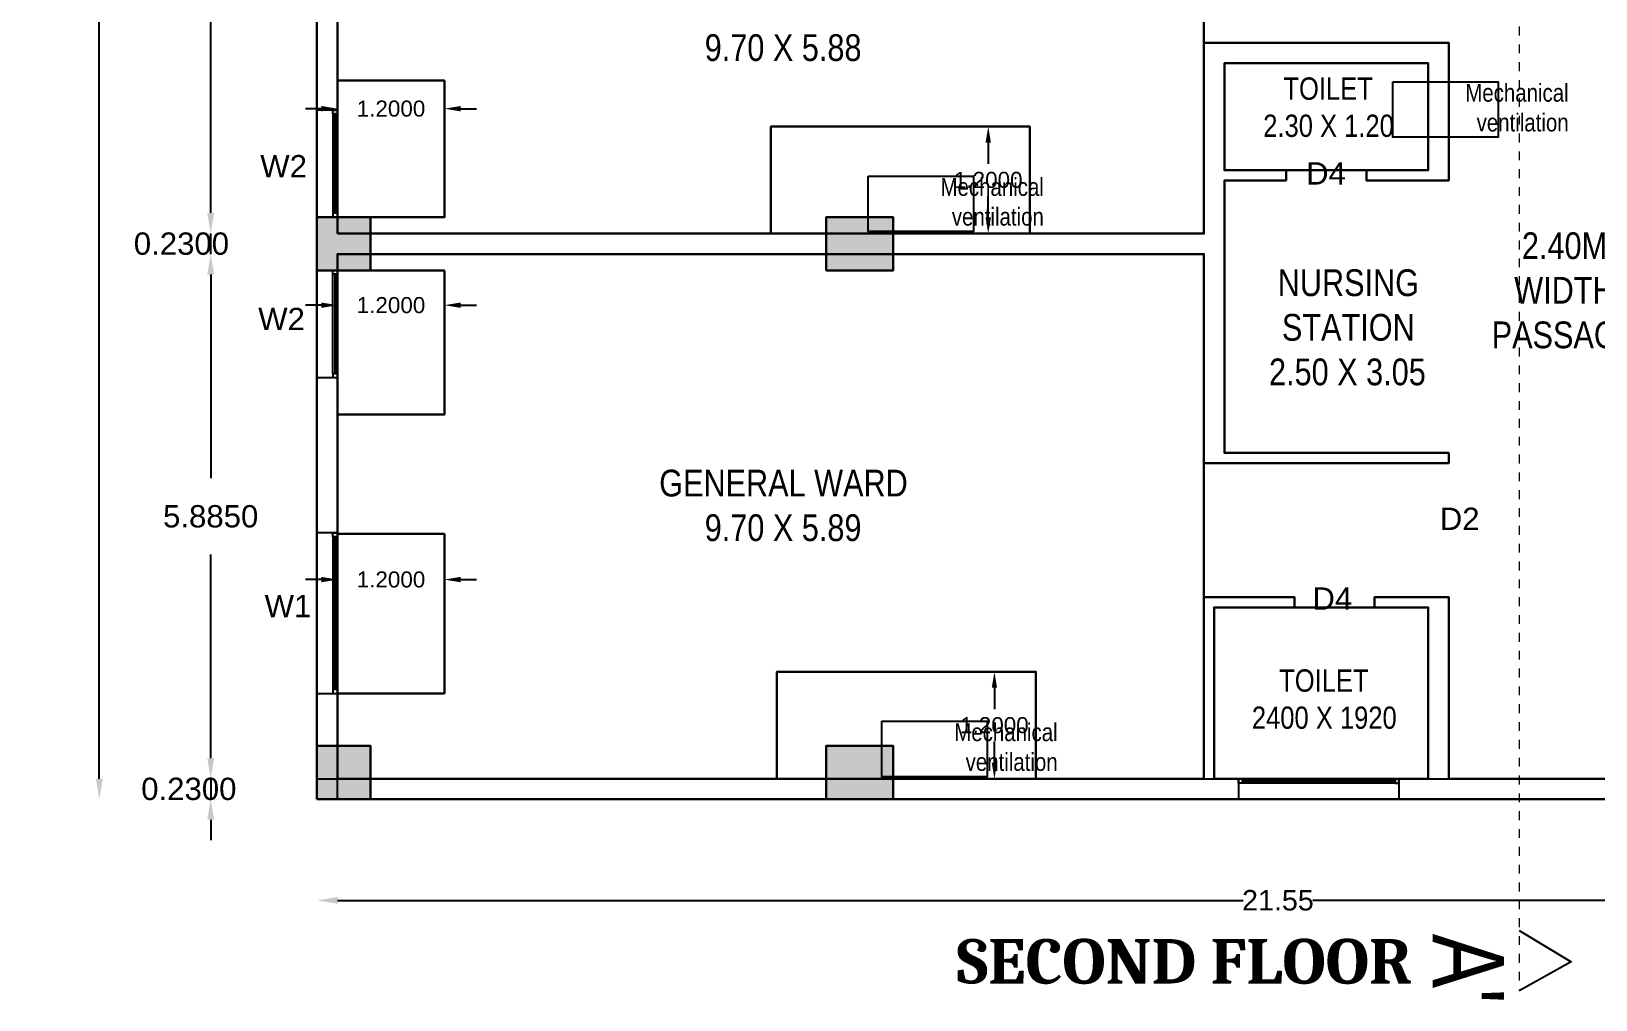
# Model space of a CAD drawing. Header units: metres. Extents: x -38 to 401, y 28 to 287.
# Drawn here: x 263.2 to 280.74, y 159.95 to 170.81 of the extents above; entities that cross this region are included whole.
import ezdxf

# ---------------------------------------------------------------- set-up
doc = ezdxf.new("R2010")
doc.units = ezdxf.units.M
doc.linetypes.add('CENTER', pattern=[2, 1.25, -0.25, 0.25, -0.25])
for name, color, linetype in [('BLK_1_FLR_2_AC_ROOM_2', 117, 'Continuous'), ('BLK_1_FLR_2_AC_ROOM_3', 117, 'Continuous'), ('BLK_1_FLR_2_ACROOM_2_LIGHT_VENTILATION_2', 117, 'Continuous'), ('BLK_1_FLR_2_ACROOM_2_LIGHT_VENTILATION_3', 117, 'Continuous'), ('BLK_1_FLR_2_ACROOM_3_LIGHT_VENTILATION_1', 117, 'Continuous'), ('BLK_1_FLR_2_ACROOM_3_LIGHT_VENTILATION_2', 117, 'Continuous'), ('BLK_1_FLR_2_ACROOM_3_LIGHT_VENTILATION_3', 117, 'Continuous'), ('BLK_1_FLR_2_CARPET_AREA', 10, 'Continuous'), ('UBEAM', 1, 'Continuous'), ('UHATCH', 8, 'Continuous')]:
    doc.layers.add(name, color=color, linetype=linetype)
for name, color, linetype, lineweight in [('BLK_1_FLR_2_BLT_UP_AREA', 4, 'Continuous', 30), ('BLK_1_FLR_2_WC_BATH', 4, 'Continuous', 30), ('BLK_1_LVL_2_BLDG_FOOT_PRINT', 4, 'Continuous', 30), ('UCOLUMN', 6, 'Continuous', 30)]:
    doc.layers.add(name, color=color, linetype=linetype, lineweight=lineweight)
doc.styles.get("Standard").update_dxf_attribs({"font": 'arial.ttf'})
doc.dimstyles.get("Standard").update_dxf_attribs({"dimtxt": 0.18, "dimasz": 0.18, "dimexe": 0.18, "dimexo": 0.0625, "dimgap": 0.09, "dimtad": 0, "dimtih": 1, "dimtoh": 1, "dimdec": 4, "dimzin": 0, "dimdsep": 46, "dimtxsty": 'Standard', "dimcen": 0.09, "dimadec": 0, "dimazin": 0, "dimtfac": 1, "dimtdec": 4, "dimtofl": 0, "dimtmove": 0, "dimatfit": 3, "dimfxl": 0, "dimtolj": 1, "dimtzin": 0, "dimarcsym": 0})
doc.dimstyles.new('STANDARD$0', dxfattribs={"dimtxt": 7, "dimasz": 3, "dimexe": 3, "dimexo": 1, "dimgap": 1.5, "dimtad": 1, "dimdec": 1, "dimzin": 1, "dimdsep": 46, "dimlunit": 4, "dimtxsty": 'Standard', "dimblk": 'OBLIQUE', "dimcen": 0.09375, "dimdle": 1, "dimclrd": 8, "dimclre": 8, "dimclrt": 7, "dimadec": 1, "dimazin": 0, "dimtfac": 1, "dimtdec": 1, "dimtix": 1, "dimtmove": 2, "dimatfit": 3, "dimldrblk": 'ARCHTICK', "dimfxl": 0, "dimfrac": 2, "dimtolj": 1, "dimtzin": 0, "dimarcsym": 0})

# ---------------------------------------------------------------- blocks, each defined once
blk = doc.blocks.new('*D143')
at = {"color": 0, "lineweight": -2}
for p, q in [((266.633, 161.066), (276.787, 161.066)), ((287.723, 161.066), (277.569, 161.066))]:
    blk.add_line(p, q, dxfattribs=at)
at = {"color": 0}
for points in [[(266.633, 161.105), (266.633, 161.028), (266.403, 161.066)], [(287.723, 161.105), (287.723, 161.028), (287.953, 161.066)]]:
    blk.add_solid(points, dxfattribs=at)
at = {"layer": 'Defpoints', "color": 0}
for p in [(266.403, 162.2), (287.953, 162.2), (287.953, 161.066)]:
    blk.add_point(p, dxfattribs=at)
at = {"color": 0, "lineweight": 25, "insert": (277.178, 161.066), "char_height": 0.23, "attachment_point": 5}
blk.add_mtext('\\A1;21.55', dxfattribs=at)
blk = doc.blocks.new('600X600')
at = {"layer": 'UHATCH', "linetype": 'Continuous'}
h = blk.add_hatch(color=256, dxfattribs=at)
h.dxf.hatch_style = 1
h.paths.add_polyline_path([(600, 600), (0, 600), (0, 0), (600, 0)])
at = {"layer": 'UCOLUMN', "linetype": 'Continuous'}
blk.add_lwpolyline([(0, 0), (600, 0), (600, 600), (0, 600)], close=True, dxfattribs=at)
blk = doc.blocks.new('750 x 750')
blk.add_blockref('600X600', (0, 75))
blk = doc.blocks.new('600X750')
at = {"layer": 'UHATCH', "linetype": 'Continuous'}
h = blk.add_hatch(color=256, dxfattribs=at)
h.dxf.hatch_style = 1
h.paths.add_polyline_path([(0, 600), (-750, 600), (-750, 0), (0, 0)])
at = {"layer": 'UCOLUMN', "linetype": 'Continuous'}
blk.add_lwpolyline([(0, 0), (-750, 0), (-750, 600), (0, 600)], close=True, dxfattribs=at)
blk = doc.blocks.new('ASDFSDFSDFDFD')
at = {"layer": 'UBEAM', "linetype": 'Continuous'}
for p in [(-21550, -9235), (-21550, -15165)]:
    blk.add_blockref('750 x 750', p, dxfattribs=at)
at = {"layer": 'UBEAM', "xscale": -1}
for p in [(-15840, -9160), (-15840, -15090)]:
    blk.add_blockref('600X750', p, dxfattribs=at)
blk = doc.blocks.new('*D58')
at = {"color": 0, "lineweight": -2}
for p, q in [((263.962, 215.32), (263.962, 188.992)), ((263.962, 162.43), (263.962, 188.757))]:
    blk.add_line(p, q, dxfattribs=at)
at = {"color": 0}
for points in [[(263.924, 215.32), (264.001, 215.32), (263.962, 215.55)], [(263.924, 162.43), (264.001, 162.43), (263.962, 162.2)]]:
    blk.add_solid(points, dxfattribs=at)
at = {"layer": 'Defpoints', "color": 0}
for p in [(262.436, 215.55), (260.936, 162.2), (263.962, 162.2)]:
    blk.add_point(p, dxfattribs=at)
at = {"color": 0, "lineweight": 25, "insert": (263.962, 188.875), "char_height": 0.23, "attachment_point": 5}
blk.add_mtext('\\A1;53.35', dxfattribs=at)
blk = doc.blocks.new('*D510')
at = {"color": 0, "lineweight": -2}
for p, q in [((265.211, 168.085), (265.211, 165.8)), ((265.211, 162.66), (265.211, 164.945))]:
    blk.add_line(p, q, dxfattribs=at)
at = {"color": 0}
for points in [[(265.173, 168.085), (265.25, 168.085), (265.211, 168.315)], [(265.173, 162.66), (265.25, 162.66), (265.211, 162.43)]]:
    blk.add_solid(points, dxfattribs=at)
at = {"layer": 'Defpoints', "color": 0}
for p in [(265.211, 168.315), (266.633, 168.315), (266.633, 162.43)]:
    blk.add_point(p, dxfattribs=at)
at = {"color": 0, "lineweight": 25, "insert": (265.211, 165.372), "char_height": 0.25, "attachment_point": 5}
blk.add_mtext('\\A1;5.8850', dxfattribs=at)
blk = doc.blocks.new('*D511')
at = {"color": 0, "lineweight": -2}
for p, q in [((265.211, 162.66), (265.211, 162.89)), ((265.211, 162.43), (265.211, 162.2)), ((265.211, 161.97), (265.211, 161.74))]:
    blk.add_line(p, q, dxfattribs=at)
at = {"color": 0}
for points in [[(265.173, 162.66), (265.25, 162.66), (265.211, 162.43)], [(265.173, 161.97), (265.25, 161.97), (265.211, 162.2)]]:
    blk.add_solid(points, dxfattribs=at)
at = {"layer": 'Defpoints', "color": 0}
for p in [(266.633, 162.43), (265.211, 162.2), (266.403, 162.2)]:
    blk.add_point(p, dxfattribs=at)
at = {"color": 0, "lineweight": 25, "insert": (264.966, 162.315), "char_height": 0.25, "attachment_point": 5}
blk.add_mtext('\\A1;0.2300', dxfattribs=at)
blk = doc.blocks.new('*D512')
at = {"color": 0, "lineweight": -2}
for p, q in [((265.211, 168.775), (265.211, 169.005)), ((265.211, 168.315), (265.211, 168.545)), ((265.211, 168.085), (265.211, 167.855))]:
    blk.add_line(p, q, dxfattribs=at)
at = {"color": 0}
for points in [[(265.173, 168.775), (265.25, 168.775), (265.211, 168.545)], [(265.173, 168.085), (265.25, 168.085), (265.211, 168.315)]]:
    blk.add_solid(points, dxfattribs=at)
at = {"layer": 'Defpoints', "color": 0}
for p in [(265.211, 168.545), (266.633, 168.545), (266.633, 168.315)]:
    blk.add_point(p, dxfattribs=at)
at = {"color": 0, "lineweight": 25, "insert": (264.883, 168.43), "char_height": 0.25, "attachment_point": 5}
blk.add_mtext('\\A1;0.2300', dxfattribs=at)
blk = doc.blocks.new('*D513')
at = {"color": 0, "lineweight": -2}
for p, q in [((265.211, 174.2), (265.211, 171.915)), ((265.211, 168.775), (265.211, 171.06))]:
    blk.add_line(p, q, dxfattribs=at)
at = {"color": 0}
for points in [[(265.173, 174.2), (265.25, 174.2), (265.211, 174.43)], [(265.173, 168.775), (265.25, 168.775), (265.211, 168.545)]]:
    blk.add_solid(points, dxfattribs=at)
at = {"layer": 'Defpoints', "color": 0}
for p in [(265.211, 174.43), (266.633, 174.43), (266.633, 168.545)]:
    blk.add_point(p, dxfattribs=at)
at = {"color": 0, "lineweight": 25, "insert": (265.211, 171.487), "char_height": 0.25, "attachment_point": 5}
blk.add_mtext('\\A1;5.8850', dxfattribs=at)
blk = doc.blocks.new('*D952')
at = {"layer": 'BLK_1_FLR_2_ACROOM_2_LIGHT_VENTILATION_2', "color": 0, "lineweight": -2}
for p, q in [((266.633, 170.199), (266.633, 169.765)), ((267.833, 170.199), (267.833, 169.765)), ((266.453, 169.945), (266.273, 169.945)), ((268.013, 169.945), (268.193, 169.945))]:
    blk.add_line(p, q, dxfattribs=at)
at = {"layer": 'BLK_1_FLR_2_ACROOM_2_LIGHT_VENTILATION_2', "color": 0}
for points in [[(266.453, 169.975), (266.453, 169.915), (266.633, 169.945)], [(268.013, 169.975), (268.013, 169.915), (267.833, 169.945)]]:
    blk.add_solid(points, dxfattribs=at)
at = {"layer": 'Defpoints', "color": 0}
for p in [(266.633, 170.262), (267.833, 170.262), (266.633, 169.945)]:
    blk.add_point(p, dxfattribs=at)
at = {"layer": 'BLK_1_FLR_2_ACROOM_2_LIGHT_VENTILATION_2', "color": 0, "lineweight": 30, "insert": (267.233, 169.945), "char_height": 0.18, "attachment_point": 5}
blk.add_mtext('\\A1;1.2000', dxfattribs=at)
blk = doc.blocks.new('*D953')
at = {"layer": 'BLK_1_FLR_2_ACROOM_3_LIGHT_VENTILATION_1', "color": 0, "lineweight": -2}
for p, q in [((266.633, 168.067), (266.633, 167.561)), ((267.833, 168.067), (267.833, 167.561)), ((266.453, 167.741), (266.273, 167.741)), ((268.013, 167.741), (268.193, 167.741))]:
    blk.add_line(p, q, dxfattribs=at)
at = {"layer": 'BLK_1_FLR_2_ACROOM_3_LIGHT_VENTILATION_1', "color": 0}
for points in [[(266.453, 167.771), (266.453, 167.711), (266.633, 167.741)], [(268.013, 167.771), (268.013, 167.711), (267.833, 167.741)]]:
    blk.add_solid(points, dxfattribs=at)
at = {"layer": 'Defpoints', "color": 0}
for p in [(266.633, 168.13), (267.833, 168.13), (266.633, 167.741)]:
    blk.add_point(p, dxfattribs=at)
at = {"layer": 'BLK_1_FLR_2_ACROOM_3_LIGHT_VENTILATION_1', "color": 0, "lineweight": 30, "insert": (267.233, 167.741), "char_height": 0.18, "attachment_point": 5}
blk.add_mtext('\\A1;1.2000', dxfattribs=at)
blk = doc.blocks.new('*D954')
at = {"layer": 'BLK_1_FLR_2_ACROOM_3_LIGHT_VENTILATION_2', "color": 0, "lineweight": -2}
for p, q in [((266.633, 165.113), (266.633, 164.484)), ((267.833, 165.113), (267.833, 164.484)), ((266.453, 164.664), (266.273, 164.664)), ((268.013, 164.664), (268.193, 164.664))]:
    blk.add_line(p, q, dxfattribs=at)
at = {"layer": 'BLK_1_FLR_2_ACROOM_3_LIGHT_VENTILATION_2', "color": 0}
for points in [[(266.453, 164.694), (266.453, 164.634), (266.633, 164.664)], [(268.013, 164.694), (268.013, 164.634), (267.833, 164.664)]]:
    blk.add_solid(points, dxfattribs=at)
at = {"layer": 'Defpoints', "color": 0}
for p in [(266.633, 165.175), (267.833, 165.175), (267.833, 164.664)]:
    blk.add_point(p, dxfattribs=at)
at = {"layer": 'BLK_1_FLR_2_ACROOM_3_LIGHT_VENTILATION_2', "color": 0, "lineweight": 30, "insert": (267.233, 164.664), "char_height": 0.18, "attachment_point": 5}
blk.add_mtext('\\A1;1.2000', dxfattribs=at)
blk = doc.blocks.new('*D1082')
at = {"layer": 'BLK_1_FLR_2_ACROOM_2_LIGHT_VENTILATION_3', "color": 0, "lineweight": -2}
for p, q in [((274.333, 169.745), (273.75, 169.745)), ((273.93, 169.565), (273.93, 169.327)), ((273.93, 168.725), (273.93, 168.963)), ((274.333, 168.545), (273.75, 168.545))]:
    blk.add_line(p, q, dxfattribs=at)
at = {"layer": 'BLK_1_FLR_2_ACROOM_2_LIGHT_VENTILATION_3', "color": 0}
for points in [[(273.9, 169.565), (273.96, 169.565), (273.93, 169.745)], [(273.9, 168.725), (273.96, 168.725), (273.93, 168.545)]]:
    blk.add_solid(points, dxfattribs=at)
at = {"layer": 'Defpoints', "color": 0}
for p in [(274.395, 169.745), (273.93, 168.545), (274.395, 168.545)]:
    blk.add_point(p, dxfattribs=at)
at = {"layer": 'BLK_1_FLR_2_ACROOM_2_LIGHT_VENTILATION_3', "color": 0, "lineweight": 30, "insert": (273.93, 169.145), "char_height": 0.18, "attachment_point": 5}
blk.add_mtext('\\A1;1.2000', dxfattribs=at)
blk = doc.blocks.new('*D1083')
at = {"layer": 'BLK_1_FLR_2_ACROOM_3_LIGHT_VENTILATION_3', "color": 0, "lineweight": -2}
for p, q in [((274.402, 163.63), (273.819, 163.63)), ((273.999, 163.45), (273.999, 163.212)), ((273.999, 162.61), (273.999, 162.848)), ((274.402, 162.43), (273.819, 162.43))]:
    blk.add_line(p, q, dxfattribs=at)
at = {"layer": 'BLK_1_FLR_2_ACROOM_3_LIGHT_VENTILATION_3', "color": 0}
for points in [[(273.969, 163.45), (274.029, 163.45), (273.999, 163.63)], [(273.969, 162.61), (274.029, 162.61), (273.999, 162.43)]]:
    blk.add_solid(points, dxfattribs=at)
at = {"layer": 'Defpoints', "color": 0}
for p in [(274.465, 163.63), (273.999, 162.43), (274.465, 162.43)]:
    blk.add_point(p, dxfattribs=at)
at = {"layer": 'BLK_1_FLR_2_ACROOM_3_LIGHT_VENTILATION_3', "color": 0, "lineweight": 30, "insert": (273.999, 163.03), "char_height": 0.18, "attachment_point": 5}
blk.add_mtext('\\A1;1.2000', dxfattribs=at)

msp = doc.modelspace()

# ---------------------------------------------------------------- linework, layer by layer
at = {"linetype": 'CENTER', "lineweight": 20, "ltscale": 0.05}
msp.add_line((279.88359, 217.26594), (279.88359, 160.05121), dxfattribs=at)
at = {"color": 7, "lineweight": 25}
for p, q in [((266.4028, 171.59721), (266.4028, 169.92979)), ((266.6328, 169.92979), (266.6328, 171.59721)), ((279.0928, 170.68479), (276.3478, 170.68479)), ((276.3478, 170.68479), (276.3478, 168.54479)), ((279.09269, 169.13979), (279.0928, 170.68479)), ((276.5778, 169.25479), (276.5778, 170.45479)), ((276.5778, 170.45479), (278.8628, 170.45479)), ((278.8628, 170.45479), (278.8628, 169.25479)), ((266.4028, 168.72979), (266.4028, 169.92979)), ((266.6328, 169.92979), (266.4028, 169.92979)), ((266.5817, 169.8872), (266.58169, 168.74584)), ((266.60372, 168.77238), (266.60373, 169.8872)), ((266.61224, 168.77238), (266.61225, 169.8872)), ((266.6328, 168.74584), (266.6328, 169.8872)), ((277.2703, 169.25479), (276.5778, 169.25479)), ((276.5778, 166.08479), (276.5778, 169.13979)), ((276.5778, 169.13979), (277.2703, 169.13979)), ((277.2703, 169.13979), (277.2703, 169.25479)), ((278.8628, 169.25479), (278.1703, 169.25479)), ((278.1703, 169.25479), (278.1703, 169.13979)), ((278.1703, 169.13979), (279.09269, 169.13979)), ((266.4028, 168.72979), (266.6328, 168.72979)), ((266.4028, 168.72978), (266.4028, 168.1298)), ((266.6328, 168.54479), (266.6328, 168.72978)), ((276.3478, 168.54479), (266.6328, 168.54479)), ((266.6328, 168.1298), (266.6328, 168.31479)), ((266.6328, 168.31479), (276.3478, 168.31479)), ((276.3478, 168.31479), (276.3478, 165.96885)), ((266.4028, 168.12979), (266.4028, 166.92979)), ((266.6328, 168.12979), (266.4028, 168.12979)), ((266.5817, 166.97238), (266.58169, 168.11374)), ((266.60372, 168.0872), (266.60373, 166.97238)), ((266.61224, 168.0872), (266.61225, 166.97238)), ((266.6328, 168.11374), (266.6328, 166.97238)), ((266.4028, 166.92979), (266.4028, 165.18746)), ((266.4028, 166.92979), (266.6328, 166.92979)), ((266.6328, 165.18746), (266.6328, 166.92979)), ((276.3478, 165.96885), (279.0928, 165.96979)), ((279.09276, 166.08479), (276.5778, 166.08479)), ((279.0928, 165.96979), (279.09276, 166.08479)), ((266.4028, 163.38746), (266.4028, 165.18746)), ((266.6328, 165.18746), (266.4028, 165.18746)), ((266.58169, 165.14487), (266.58168, 163.40351)), ((266.60371, 163.43005), (266.60372, 165.14487)), ((266.61223, 163.43005), (266.61224, 165.14487)), ((266.63279, 163.40351), (266.6328, 165.14487)), ((277.3628, 164.46729), (276.3478, 164.46729)), ((276.3478, 164.46729), (276.3478, 162.42979)), ((277.3628, 164.35229), (277.3628, 164.46729)), ((279.0928, 164.46729), (278.2628, 164.46729)), ((278.2628, 164.46729), (278.2628, 164.35229)), ((279.0928, 162.42979), (279.0928, 164.46729)), ((276.4628, 162.42979), (276.4628, 164.35229)), ((276.4628, 164.35229), (277.3628, 164.35229)), ((278.2628, 164.35229), (278.8628, 164.35229)), ((278.8628, 164.35229), (278.8628, 162.42979)), ((266.4028, 163.38746), (266.4028, 162.19979)), ((266.4028, 163.38746), (266.6328, 163.38746)), ((266.6328, 162.19979), (266.6328, 163.38746)), ((276.4628, 162.42979), (278.8628, 162.42979)), ((276.73513, 162.42979), (276.73513, 162.19979)), ((276.75119, 162.42979), (278.49254, 162.4298)), ((278.49254, 162.37869), (276.75119, 162.37868)), ((276.77772, 162.40923), (278.49254, 162.40924)), ((276.77772, 162.40072), (278.49254, 162.40073)), ((278.53513, 162.42979), (278.53513, 162.19979)), ((276.73513, 162.1998), (278.53513, 162.1998))]:
    msp.add_line(p, q, dxfattribs=at)
for points in [[(278.46784, 170.24634), (279.64727, 170.24634), (279.64727, 169.62492), (278.46784, 169.62492)], [(266.6328, 169.8872), (266.5817, 169.8872), (266.5817, 169.92979), (266.6328, 169.92979)], [(272.58323, 169.18983), (273.76266, 169.18983), (273.76266, 168.56841), (272.58323, 168.56841)], [(266.6328, 168.77238), (266.58169, 168.77238), (266.58169, 168.72979), (266.6328, 168.72979)], [(266.6328, 168.0872), (266.58169, 168.0872), (266.58169, 168.12979), (266.6328, 168.12979)], [(266.6328, 166.97238), (266.5817, 166.97238), (266.5817, 166.92979), (266.6328, 166.92979)], [(266.6328, 165.14487), (266.58169, 165.14487), (266.58169, 165.18746), (266.6328, 165.18746)], [(266.63279, 163.43005), (266.58168, 163.43005), (266.58168, 163.38746), (266.63279, 163.38746)], [(272.73806, 163.07483), (273.91749, 163.07483), (273.91749, 162.45341), (272.73806, 162.45341)], [(276.77772, 162.42979), (276.77772, 162.37868), (276.73513, 162.37868), (276.73513, 162.42979)], [(278.49254, 162.4298), (278.49254, 162.37869), (278.53513, 162.37869), (278.53513, 162.4298)]]:
    msp.add_lwpolyline(points, close=True, dxfattribs=at)
for points in [[(266.4028, 162.42979), (287.9528, 162.42979)], [(266.4028, 162.19979), (287.9528, 162.19979)], [(279.88359, 160.72718), (280.46647, 160.37733), (279.88359, 160.05121)]]:
    msp.add_lwpolyline(points, dxfattribs=at)
at = {"layer": 'BLK_1_FLR_2_AC_ROOM_2', "color": 2, "lineweight": 30}
msp.add_lwpolyline([(266.6328, 168.54479), (276.3478, 168.54479), (276.3478, 174.42979), (266.6328, 174.42979)], close=True, dxfattribs=at)
at = {"layer": 'BLK_1_FLR_2_AC_ROOM_3', "color": 2, "lineweight": 30}
msp.add_lwpolyline([(266.6328, 162.42979), (276.3478, 162.42979), (276.3478, 168.31479), (266.6328, 168.31479)], close=True, dxfattribs=at)
at = {"layer": 'BLK_1_FLR_2_ACROOM_2_LIGHT_VENTILATION_2', "color": 2, "lineweight": 30}
msp.add_lwpolyline([(267.8328, 170.26179), (267.8328, 168.72978), (266.6328, 168.72978), (266.6328, 170.26179)], close=True, dxfattribs=at)
at = {"layer": 'BLK_1_FLR_2_ACROOM_2_LIGHT_VENTILATION_3', "color": 2, "lineweight": 30}
msp.add_lwpolyline([(274.39533, 168.54479), (271.4903, 168.54479), (271.4903, 169.74479), (274.39533, 169.74479)], close=True, dxfattribs=at)
at = {"layer": 'BLK_1_FLR_2_ACROOM_3_LIGHT_VENTILATION_1', "color": 2, "lineweight": 30}
msp.add_lwpolyline([(267.83279, 168.12979), (267.83279, 166.51391), (266.63279, 166.51391), (266.63279, 168.12979)], close=True, dxfattribs=at)
at = {"layer": 'BLK_1_FLR_2_ACROOM_3_LIGHT_VENTILATION_2', "color": 2, "lineweight": 30}
msp.add_lwpolyline([(267.83279, 165.1751), (267.83279, 163.38746), (266.63279, 163.38746), (266.63279, 165.1751)], close=True, dxfattribs=at)
at = {"layer": 'BLK_1_FLR_2_ACROOM_3_LIGHT_VENTILATION_3', "color": 2, "lineweight": 30}
msp.add_lwpolyline([(274.46472, 162.42979), (271.55969, 162.42979), (271.55969, 163.62979), (274.46472, 163.62979)], close=True, dxfattribs=at)
at = {"layer": 'BLK_1_FLR_2_BLT_UP_AREA', "color": 12, "lineweight": 30}
msp.add_lwpolyline([(266.4028, 162.19968), (266.4028, 215.54979), (289.4528, 215.54979), (289.4528, 205.57979), (287.9528, 205.57979), (287.9528, 162.19968)], close=True, dxfattribs=at)
at = {"layer": 'BLK_1_FLR_2_CARPET_AREA', "color": 15, "linetype": 'Continuous', "lineweight": 30}
msp.add_lwpolyline([(281.4928, 162.42979), (279.0928, 162.42979), (279.0928, 164.46729), (278.2628, 164.46729), (278.2628, 164.35229), (278.8628, 164.35229), (278.8628, 162.42979), (276.4628, 162.42979), (276.4628, 164.35229), (277.3628, 164.35229), (277.3628, 164.46729), (276.3478, 164.46729), (276.3478, 162.42979), (272.8628, 162.42979), (272.8628, 162.79979), (272.1128, 162.79979), (272.1128, 162.42979), (267.0028, 162.42979), (267.0028, 162.79979), (266.6328, 162.79979), (266.6328, 168.12979), (267.0028, 168.12979), (267.0028, 168.31479), (276.3478, 168.31479), (276.3478, 165.96885), (279.0928, 165.96979), (279.09276, 166.08479), (276.5778, 166.08479), (276.5778, 169.13979), (277.2703, 169.13979), (277.2703, 169.25479), (276.5778, 169.25479), (276.5778, 170.45479), (278.8628, 170.45479), (278.8628, 169.25479), (278.1703, 169.25479), (278.1703, 169.13979), (279.09269, 169.13979), (279.09269, 170.68479), (276.3478, 170.68479), (276.3478, 168.54479), (272.8628, 168.54479), (272.8628, 168.72979), (272.1128, 168.72979), (272.1128, 168.54479), (267.0028, 168.54479), (267.0028, 168.72978), (266.6328, 168.72978), (266.6328, 174.05979)], dxfattribs=at)
at = {"layer": 'BLK_1_FLR_2_WC_BATH', "color": 3, "linetype": 'Continuous', "lineweight": 30}
for points in [[(278.8628, 169.25479), (276.5778, 169.25479), (276.5778, 170.45479), (278.8628, 170.45479)], [(278.8628, 162.42979), (276.4628, 162.42979), (276.4628, 164.35229), (278.8628, 164.35229)]]:
    msp.add_lwpolyline(points, close=True, dxfattribs=at)
at = {"layer": 'BLK_1_LVL_2_BLDG_FOOT_PRINT', "color": 1}
msp.add_lwpolyline([(266.40278, 162.19979), (266.40278, 215.54979), (289.45278, 215.54979), (289.45278, 205.57979), (287.95278, 205.57979), (287.95278, 162.19979)], close=True, dxfattribs=at)

# ---------------------------------------------------------------- block references
at = {"color": 7, "lineweight": 25, "xscale": 0.001, "yscale": 0.001, "zscale": 0.001}
msp.add_blockref('ASDFSDFSDFDFD', (287.9528, 177.28979), dxfattribs=at)
msp.add_blockref('ASDFSDFSDFDFD', (287.9528, 177.28979), dxfattribs=at)

# ---------------------------------------------------------------- texts
at = {"color": 7, "lineweight": 25}
for s, insert, char_height, width, attachment_point in [('{\\fArial Narrow|b0|i0|c0|p34;\\W1.40855; \\W1;GENERAL WARD\\P{\\W6.74795; }9.70 X 5.88}', (270.10564, 171.28), 0.3, 3.018742, 1), ('{\\fArial Narrow|b0|i0|c0|p34;\\W5.59955;  \\W1;TOILET\\P{\\W8.356486; }2.30 X 1.20}', (276.3478, 169.62491), 0.25, 2.774038, 7), ('{\\fArial Narrow|b0|i0|c0|p34;Mechanical\\Pventilation}', (280.43788, 169.6872), 0.2, 2.774038, 9), ('{\\fArial Narrow|b0|i0|c0|p34;Mechanical\\Pventilation}', (274.55327, 168.63069), 0.2, 2.774038, 9), ('{\\fArial Narrow|b0|i0|c0|p34;\\W5.5004;  \\W1;2.40M\\P\\W5.04858;  \\W1;WIDTH\\P{\\W7.453694; }PASSAGE}', (278.8628, 168.55835), 0.3, 3.0224593, 1), ('{\\fArial Narrow|b0|i0|c0|p34;\\W5.25818; \\W1;NURSING \\P{\\W5.743188; }STATION\\P{\\W4.23034; }2.50 X 3.05}', (276.67391, 168.14321), 0.3, 2.5428659, 1), ('{\\fArial Narrow|b0|i0|c0|p34;\\W1.40855; \\W1;GENERAL WARD\\P{\\W6.74795; }9.70 X 5.89}', (270.10564, 165.89591), 0.3, 3.018742, 1), ('{\\fArial Narrow|b0|i0|c0|p34;\\W6.37939;  \\W1;TOILET\\P{\\W8.916168; }2400 X 1920}', (276.17593, 162.98647), 0.25, 3.0224593, 7), ('{\\fArial Narrow|b0|i0|c0|p34;Mechanical\\Pventilation}', (274.7081, 162.51569), 0.2, 2.774038, 9), ('\\A1;{\\fCambria|b1|i0|c0|p18;SECOND FLOOR}', (273.57471, 160.63262), 0.5, 35.3160154, 1)]:
    msp.add_mtext(s, dxfattribs=dict(at, insert=insert, char_height=char_height, width=width, attachment_point=attachment_point))
at = {"color": 7, "lineweight": 25, "char_height": 0.25, "attachment_point": 1}
for s, insert in [('W2', (265.76683, 169.42472)), ('D4', (277.49383, 169.34413)), ('W2', (265.74367, 167.71151)), ('D2', (278.9928, 165.47049)), ('D4', (277.5648, 164.57649)), ('W1', (265.81583, 164.49149))]:
    msp.add_mtext_dynamic_manual_height_columns(s, width=331.5310086, gutter_width=1000, heights=[0], dxfattribs=dict(at, insert=insert))
at = {"color": 7, "lineweight": 25, "insert": (279.71229, 161.18159), "char_height": 0.8, "width": 1.7202398, "attachment_point": 1, "rotation": 270}
msp.add_mtext("{\\fArial Narrow|b0|i0|c0|p34;\\W1.92006; \\W1;A'}", dxfattribs=at)

# ---------------------------------------------------------------- dimensions: what is measured, and where the dimension line sits
at = {"color": 7, "lineweight": 25}
dim = msp.add_linear_dim(base=(263.96222, 162.19979), p1=(262.43587, 215.54979), p2=(260.93587, 162.19979), angle=90, text='53.35', dimstyle='Standard', override={"dimscale": 1, "dimtxt": 0.23, "dimasz": 0.23, "dimgap": 0, "dimse1": 1, "dimse2": 1, "dimtmove": 1}, dxfattribs=at)
dim.commit()
dim.dimension.update_dxf_attribs({"geometry": '*D58', "text_midpoint": (263.96222, 188.87479)})
at = {"lineweight": 25}
for base, p1, p2, override, picture, middle in [((265.21123, 174.42979), (266.6328, 168.54479), (266.6328, 174.42979), {"dimscale": 1, "dimtxt": 0.25, "dimasz": 0.23, "dimgap": 0.3, "dimpost": '\\X', "dimse1": 1, "dimse2": 1, "dimtmove": 1, "dimfxl": 25.4}, '*D513', (265.21123, 171.48729)), ((265.21123, 168.31479), (266.6328, 162.42979), (266.6328, 168.31479), {"dimscale": 1, "dimtxt": 0.25, "dimasz": 0.23, "dimgap": 0.3, "dimpost": '\\X', "dimse1": 1, "dimse2": 1, "dimfxl": 25.4}, '*D510', (265.21123, 165.37229))]:
    dim = msp.add_linear_dim(base=base, p1=p1, p2=p2, angle=90, dimstyle='Standard', override=override, dxfattribs=at)
    dim.commit()
    dim.dimension.update_dxf_attribs({"geometry": picture, "text_midpoint": middle})
for base, p1, p2, picture, middle in [((265.21123, 168.54479), (266.6328, 168.31479), (266.6328, 168.54479), '*D512', (264.88342, 168.42979)), ((265.21123, 162.19979), (266.6328, 162.42979), (266.4028, 162.19979), '*D511', (264.96564, 162.31479))]:
    dim = msp.add_linear_dim(base=base, p1=p1, p2=p2, angle=90, dimstyle='Standard', override={"dimscale": 1, "dimtxt": 0.25, "dimasz": 0.23, "dimgap": 0.3, "dimpost": '\\X', "dimse1": 1, "dimse2": 1, "dimtmove": 1, "dimfxl": 25.4}, dxfattribs=at)
    dim.commit()
    dim.dimension.update_dxf_attribs({"geometry": picture, "text_midpoint": middle, "dimtype": 128})
at = {"color": 7, "lineweight": 25}
dim = msp.add_linear_dim(base=(287.9528, 161.06642), p1=(266.4028, 162.19979), p2=(287.9528, 162.19979), text='21.55', dimstyle='Standard', override={"dimscale": 1, "dimtxt": 0.23, "dimasz": 0.23, "dimgap": 0, "dimse1": 1, "dimse2": 1, "dimtmove": 1}, dxfattribs=at)
dim.commit()
dim.dimension.update_dxf_attribs({"geometry": '*D143', "text_midpoint": (277.1778, 161.06642)})
at = {"layer": 'BLK_1_FLR_2_ACROOM_2_LIGHT_VENTILATION_2', "color": 232, "lineweight": 30}
dim = msp.add_linear_dim(base=(266.6328, 169.94453), p1=(267.8328, 170.26179), p2=(266.6328, 170.26179), dimstyle='STANDARD$0', override={"dimtxt": 0.18, "dimasz": 0.18, "dimexe": 0.18, "dimexo": 0.0625, "dimgap": 0.09, "dimtad": 0, "dimtih": 1, "dimtoh": 1, "dimdec": 4, "dimzin": 0, "dimlunit": 2, "dimpost": '', "dimcen": 0.09, "dimdle": 0, "dimclrd": 0, "dimclre": 0, "dimclrt": 0, "dimadec": 0, "dimtdec": 4, "dimtix": 0, "dimtofl": 0, "dimtmove": 0, "dimfrac": 0}, dxfattribs=at)
dim.commit()
dim.dimension.update_dxf_attribs({"geometry": '*D952', "text_midpoint": (267.2328, 169.94453)})
at = {"layer": 'BLK_1_FLR_2_ACROOM_2_LIGHT_VENTILATION_3', "color": 232, "lineweight": 30}
dim = msp.add_linear_dim(base=(273.92988, 168.54479), p1=(274.39533, 169.74479), p2=(274.39533, 168.54479), angle=270, dimstyle='STANDARD$0', override={"dimtxt": 0.18, "dimasz": 0.18, "dimexe": 0.18, "dimexo": 0.0625, "dimgap": 0.09, "dimtad": 0, "dimtih": 1, "dimtoh": 1, "dimdec": 4, "dimzin": 0, "dimlunit": 2, "dimpost": '', "dimcen": 0.09, "dimdle": 0, "dimclrd": 0, "dimclre": 0, "dimclrt": 0, "dimadec": 0, "dimtdec": 4, "dimtix": 0, "dimtofl": 0, "dimtmove": 0, "dimfrac": 0}, dxfattribs=at)
dim.commit()
dim.dimension.update_dxf_attribs({"geometry": '*D1082', "text_midpoint": (273.92988, 169.14479)})
at = {"layer": 'BLK_1_FLR_2_ACROOM_3_LIGHT_VENTILATION_1', "color": 232, "lineweight": 30}
dim = msp.add_linear_dim(base=(266.63279, 167.74074), p1=(267.83279, 168.12979), p2=(266.63279, 168.12979), dimstyle='STANDARD$0', override={"dimtxt": 0.18, "dimasz": 0.18, "dimexe": 0.18, "dimexo": 0.0625, "dimgap": 0.09, "dimtad": 0, "dimtih": 1, "dimtoh": 1, "dimdec": 4, "dimzin": 0, "dimlunit": 2, "dimpost": '', "dimcen": 0.09, "dimdle": 0, "dimclrd": 0, "dimclre": 0, "dimclrt": 0, "dimadec": 0, "dimtdec": 4, "dimtix": 0, "dimtofl": 0, "dimtmove": 0, "dimfrac": 0}, dxfattribs=at)
dim.commit()
dim.dimension.update_dxf_attribs({"geometry": '*D953', "text_midpoint": (267.23279, 167.74074)})
at = {"layer": 'BLK_1_FLR_2_ACROOM_3_LIGHT_VENTILATION_2', "color": 232, "lineweight": 30}
dim = msp.add_linear_dim(base=(267.83279, 164.66398), p1=(266.63279, 165.1751), p2=(267.83279, 165.1751), dimstyle='STANDARD$0', override={"dimtxt": 0.18, "dimasz": 0.18, "dimexe": 0.18, "dimexo": 0.0625, "dimgap": 0.09, "dimtad": 0, "dimtih": 1, "dimtoh": 1, "dimdec": 4, "dimzin": 0, "dimlunit": 2, "dimpost": '', "dimcen": 0.09, "dimdle": 0, "dimclrd": 0, "dimclre": 0, "dimclrt": 0, "dimadec": 0, "dimtdec": 4, "dimtix": 0, "dimtofl": 0, "dimtmove": 0, "dimfrac": 0}, dxfattribs=at)
dim.commit()
dim.dimension.update_dxf_attribs({"geometry": '*D954', "text_midpoint": (267.23279, 164.66398)})
at = {"layer": 'BLK_1_FLR_2_ACROOM_3_LIGHT_VENTILATION_3', "color": 232, "lineweight": 30}
dim = msp.add_linear_dim(base=(273.99927, 162.42979), p1=(274.46472, 163.62979), p2=(274.46472, 162.42979), angle=270, dimstyle='STANDARD$0', override={"dimtxt": 0.18, "dimasz": 0.18, "dimexe": 0.18, "dimexo": 0.0625, "dimgap": 0.09, "dimtad": 0, "dimtih": 1, "dimtoh": 1, "dimdec": 4, "dimzin": 0, "dimlunit": 2, "dimpost": '', "dimcen": 0.09, "dimdle": 0, "dimclrd": 0, "dimclre": 0, "dimclrt": 0, "dimadec": 0, "dimtdec": 4, "dimtix": 0, "dimtofl": 0, "dimtmove": 0, "dimfrac": 0}, dxfattribs=at)
dim.commit()
dim.dimension.update_dxf_attribs({"geometry": '*D1083', "text_midpoint": (273.99927, 163.02979)})

doc.saveas('drawing.dxf')
